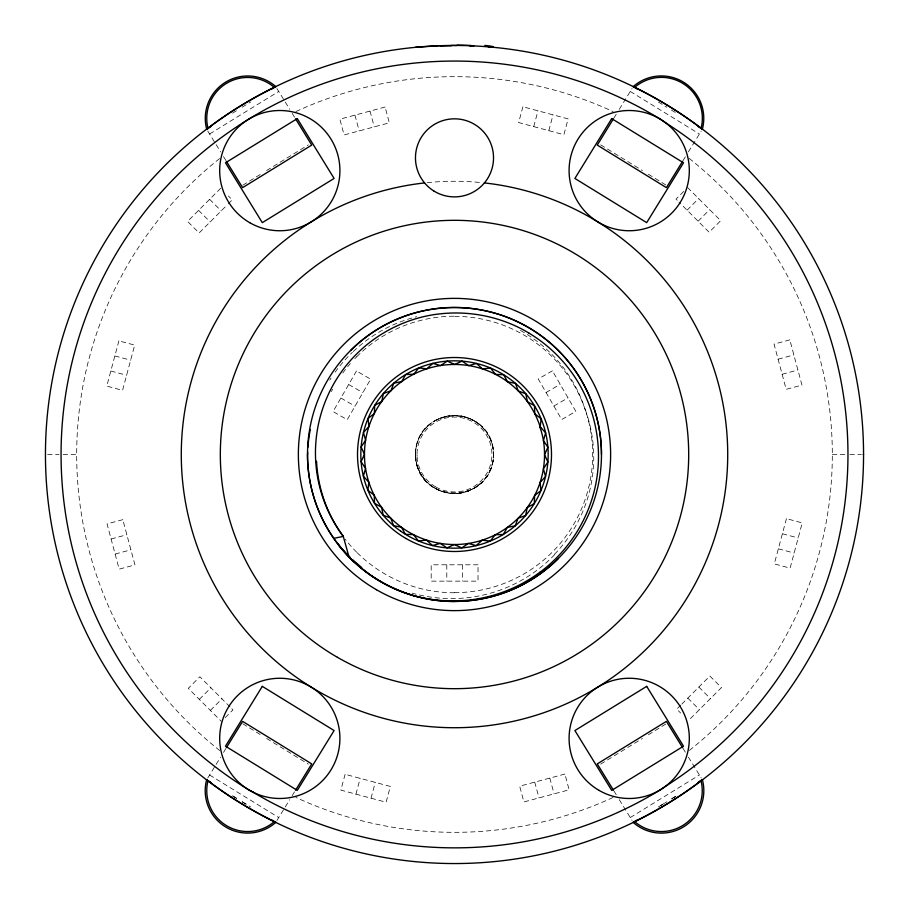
<?xml version="1.0" encoding="UTF-8"?>
<svg xmlns="http://www.w3.org/2000/svg" width="909" height="909" viewBox="0 0 909 909"><rect width="100%" height="100%" fill="white"/><g stroke="black" fill="none" stroke-linecap="round" stroke-linejoin="round"><path stroke-width="0.68" stroke-dasharray="4.54 3.41" d="M415.504 456.409L415.504 452.591M415.47 454.5C415.606 403.323 493.371 403.335 493.553 454.5C493.371 505.665 415.606 505.677 415.47 454.5L416.117 461.602L415.652 458.318M415.652 450.682C416.686 440.501 421.81 430.821 429.73 424.321M533.742 126.601L537.969 110.818M355.953 794.148L360.18 778.354M548.82 130.646L553.047 114.852M371.031 798.182L375.258 782.399M207.797 777.922L220.592 757.129M223.5 752.413L226.011 748.323M613.848 118.136L616.813 113.318M619.268 109.33L632.062 88.525M276.938 820.475L289.732 799.67M292.187 795.682L295.152 790.864M682.989 160.677L685.5 156.587M688.408 151.871L701.203 131.078M479.27 484.679C490.076 475.884 495.507 461.102 492.883 447.398L493.36 450.682A39.064 39.064 0 0 1 458.306 493.246A38.951 38.951 0 0 1 415.618 456.409M220.671 188.288L187.549 221.41L199.116 232.965L227.216 204.866M228.216 203.866L232.238 199.855L228.375 195.992M683.738 191.413L676.035 199.116L678.034 201.116M687.068 210.149L698.635 198.594M199.332 699.362L210.888 687.806M698.112 221.194L709.668 209.638M210.365 710.406L221.932 698.851M225.262 717.587L232.965 709.884L230.966 707.884M680.784 705.134L676.762 709.145L680.614 713.008M681.784 704.134L709.884 676.035L721.451 687.59L688.329 720.712M426.9 426.9L432.809 422.06M476.191 486.951L482.1 482.1M232.522 113.17L237.59 110.057M242.192 107.194L250.702 101.99M209.593 133.998L278.733 91.445M242.76 185.22L260.644 174.221M266.598 170.551L308.321 144.872M600.679 764.128L642.402 738.449M648.356 734.779L666.24 723.78M630.267 817.555L699.407 775.002M658.298 807.01L666.751 801.806M671.41 798.943L676.478 795.829M660.593 805.635L666.808 801.806M671.99 798.613L676.137 796.068M472.896 488.906L475.861 487.167L469.43 490.542M436.104 420.094L433.138 421.833L439.581 418.458M546.059 392.506L560.217 384.325M553.865 406.028L568.023 397.847M465.817 491.837L468.862 490.792L462.102 492.792M443.183 417.163L440.138 418.208L446.898 416.22M778.081 359.18L793.875 354.942M111.08 538.98L126.874 534.742M782.126 374.258L797.92 370.02M115.125 554.058L130.919 549.82M458.318 493.36L461.602 492.883C447.898 495.519 433.138 490.053 424.321 479.27M47.609 454.5L59.085 454.5M63.13 454.5L76.674 454.5M832.326 454.5L845.87 454.5M849.915 454.5L861.391 454.5M782.399 533.742L798.182 537.969M114.852 355.953L130.646 360.18M778.354 548.82L794.148 553.047M110.818 371.031L126.601 375.258M348.681 384.507L362.839 392.677M340.875 398.028L355.033 406.198M658.298 101.99L666.808 107.194M671.41 110.057L676.478 113.17M630.267 91.445L699.407 133.998M600.679 144.872L642.402 170.551M648.356 174.221L666.24 185.22M242.76 723.78L260.644 734.779M266.598 738.449L308.321 764.128M209.593 775.002L278.733 817.555M232.522 795.829L237.59 798.943M242.248 801.806L250.702 807.01M232.863 796.068L237.01 798.613M242.192 801.806L248.407 805.635M479.27 424.321C470.464 417.174 458.579 414.004 447.398 416.117L450.682 415.64A39.053 39.053 0 0 1 479.213 424.389L484.679 429.73M687.59 187.549L720.712 220.671L709.145 232.238L679.046 202.128M698.851 687.068L710.406 698.635M209.638 199.332L221.194 210.888M687.806 698.112L699.362 709.668M198.594 210.365L210.149 221.932M229.954 706.872L199.855 676.762L188.288 688.329L221.41 721.451M482.1 426.9L486.951 432.809M422.049 476.191L426.9 482.1M276.938 88.525L289.732 109.33M292.187 113.318L295.152 118.136M682.989 748.323L685.5 752.413M688.408 757.129L701.203 777.922M613.848 790.864L616.813 795.682M619.268 799.67L632.062 820.475M207.797 131.078L220.592 151.871M223.5 156.587L226.011 160.677M420.083 472.896L421.833 475.861L418.447 469.43M488.906 436.104L487.167 433.138L490.542 439.57M417.151 465.817L418.208 468.862L416.208 462.102M491.837 443.183L490.792 440.138L492.78 446.898M549.82 778.081L554.058 793.875M370.02 111.08L374.258 126.874M534.742 782.126L538.98 797.92M354.942 115.125L359.18 130.919M417.026 454.5L417.072 456.341M462.408 564.796L462.408 581.146M446.796 564.796L446.796 581.146M689.17 158.393A377.826 377.826 0 0 1 689.17 750.607M613.052 797.454A377.826 377.826 0 0 1 295.948 797.454M219.83 750.607A377.826 377.826 0 0 1 219.83 158.393M295.948 111.546A377.826 377.826 0 0 1 613.052 111.546M427.23 182.641A273.223 273.223 0 0 1 481.77 182.641M329.785 380.098A145.667 145.667 0 0 1 331.058 378.087M335.091 372.201A145.667 145.667 0 0 1 352.362 352.328M353.226 351.51A143.213 143.213 0 0 1 416.788 316.707M520.482 330.433A140.725 140.725 0 0 1 555.956 358.725A138.327 138.327 0 0 1 585.271 409.845M585.328 409.823A139.157 139.157 0 0 1 554.41 554.388M356.703 552.229A138.225 138.191 -22.5 0 1 345.215 539.196M554.672 554.638A142.815 142.815 0 0 1 454.523 598.565A145.258 145.258 0 0 1 412.141 593.145M331.365 391.597A138.225 138.191 22.5 0 1 332.637 389.166M342.773 373.031A138.225 138.191 22.5 0 1 350.329 363.566M354.84 358.646A138.225 138.191 22.5 0 1 356.703 356.748M454.523 592.645A138.225 138.191 67.5 0 0 552.217 552.183A138.225 138.191 22.5 0 0 592.679 454.489A138.225 138.191 -22.5 0 0 552.217 356.794A138.225 138.191 -67.5 0 0 454.523 316.332M356.782 356.669A138.225 138.191 67.5 0 1 454.477 316.207M454.477 592.77A138.225 138.191 -67.5 0 1 356.782 552.308M118.897 340.864L106.773 386.109L122.567 390.347L134.691 345.102L118.897 340.864M522.891 106.773L518.653 122.567L563.898 134.691L568.136 118.897L522.891 106.773M345.102 774.309L340.864 790.103L386.109 802.227L390.347 786.433L345.102 774.309M786.433 518.653L774.309 563.898L790.103 568.136L802.227 522.891L786.433 518.653M356.487 370.986L333.069 411.55L347.227 419.719L370.645 379.155L356.487 370.986M552.411 370.804L538.253 378.985L561.671 419.549L575.829 411.368L552.411 370.804M385.109 107.046L339.864 119.17L344.091 134.952L389.336 122.829L385.109 107.046M789.83 339.864L774.048 344.091L786.171 389.336L801.954 385.109L789.83 339.864M122.829 519.664L107.046 523.891L119.17 569.136L134.952 564.909L122.829 519.664M564.909 774.048L519.664 786.171L523.891 801.954L569.136 789.83L564.909 774.048M478.02 564.796L431.184 564.796L431.184 581.146L478.02 581.146L478.02 564.796M434.979 488.303A39.03 39.03 0 0 0 493.53 454.5A39.03 39.03 0 0 0 434.979 420.697A39.03 39.03 0 0 0 434.979 488.303M435.741 486.94A37.462 37.462 0 0 0 491.928 454.5A37.462 37.462 0 0 0 435.741 422.049A37.462 37.462 0 0 0 435.741 486.94"/><path stroke-width="1.36" d="M540.139 427.605L541.105 418.81L534.787 413.765L534.458 405.698L527.425 401.71L525.834 393.79L518.278 390.95L515.46 383.382L507.552 381.757L503.586 374.713L495.519 374.36L490.496 368.02L482.474 368.929L476.532 363.452L468.737 365.6L462.011 361.123L454.659 364.475L447.319 361.1L440.57 365.554L432.798 363.373L426.832 368.827L418.81 367.895L413.765 374.213L405.698 374.542L401.71 381.575L393.79 383.166L390.95 390.722A90.025 90.025 0 0 0 426.526 540.071L432.468 545.548L440.263 543.4L446.989 547.877L454.341 544.525L461.681 547.9L468.43 543.446L476.202 545.627L482.168 540.173L490.19 541.105L495.235 534.787L503.302 534.458L507.29 527.425L515.21 525.834L518.05 518.278L525.618 515.46L527.243 507.552L534.287 503.586L534.64 495.519L540.98 490.496L540.071 482.474L545.548 476.532L543.4 468.737L547.877 462.011L544.525 454.659L547.9 447.319L543.446 440.57A89.911 89.911 0 0 0 540.139 427.605L540.719 427.423M702.214 129.43L701.021 128.249A401.153 401.153 0 0 0 634.675 87.412L633.164 86.741M206.786 779.57L207.979 780.751A401.153 401.153 0 0 0 274.325 821.588L275.836 822.259M226.432 747.63L242.601 721.371L311.742 763.912L295.573 790.182M613.427 118.818L597.258 145.088L666.399 187.629L682.568 161.37M697.907 782.672L702.214 779.57M274.507 87.287L275.666 86.571M637.777 819.668L633.334 822.429M271.223 89.332L274.677 87.15M702.407 779.877L701.021 780.751A40.882 40.882 0 0 1 634.652 821.611M211.093 126.328L206.786 129.43M699.157 781.865L701.214 780.661M275.734 86.582L274.325 87.412A401.153 401.153 0 0 0 207.979 128.249L206.638 129.044A42.405 42.405 0 0 1 275.734 86.582L275.836 86.741M701.146 780.683L701.089 780.717A401.153 401.153 0 0 1 634.675 821.588L633.164 822.259M207.786 128.339L207.979 128.249A40.882 40.882 0 0 1 274.348 87.389M333.773 538.355L343.284 536.412L348.954 556.797A147.133 147.133 0 0 0 413.175 595.452M415.493 47.313L438.263 45.768M450.807 45.461L452.023 45.461A44.268 4.409 0 0 1 456.966 45.484M863.198 454.5L863.55 454.5A409.05 409.05 0 0 0 249.975 100.251A409.05 409.05 0 0 0 249.975 808.749A409.05 409.05 0 0 0 863.55 454.5M469.635 45.734L470.737 45.768M488.235 46.848L493.507 47.313M633.346 86.56L637.777 89.332M275.632 822.44L271.223 819.668M701.214 128.339L702.396 129.055A42.405 42.405 0 0 0 633.266 86.582M209.843 781.865L207.786 780.661M252.884 792.125L253.202 792.284A393.245 393.245 0 0 0 660.718 789.591L665.343 786.41A393.233 393.233 0 0 0 847.961 454.5A393.233 393.233 0 0 0 665.331 122.601L660.707 119.431A393.438 393.438 0 0 0 119.42 248.305A393.438 393.438 0 0 0 248.316 789.58L253.202 792.284M275.734 822.418A42.405 42.405 0 0 1 206.604 779.877L211.093 782.672M207.457 780.49L207.979 780.751A40.882 40.882 0 0 0 274.348 821.611L274.745 821.895M251.054 791.114L250.441 790.773M528.868 333.012L523.709 330.058A138.1 138.088 -61.3 0 0 507.574 322.604A143.645 143.633 84.3 0 0 443.615 313.503L437.74 314.105A137.111 137.1 73.1 0 0 426.128 316.093A141.304 141.293 50.6 0 0 355.214 355.396A139.588 139.588 18.5 0 0 315.741 444.035A138.679 138.668 -28.4 0 0 343.341 536.367M697.907 126.328L701.089 128.283A40.882 40.882 0 0 0 634.652 87.389M295.573 118.818L311.742 145.088L242.601 187.629L226.432 161.37M682.568 747.63L666.399 721.371L597.258 763.912L613.427 790.182M348.954 556.797A147.019 147.019 0 0 1 307.515 454.477A146.997 146.963 22.5 0 1 350.544 350.51A146.997 146.963 67.5 0 1 454.489 307.435A147.076 147.042 -67.5 0 1 558.421 350.59A147.099 147.065 -22.5 0 1 601.474 454.489A146.997 146.963 22.5 0 1 558.376 558.421M558.387 350.556A146.997 146.963 -22.5 0 1 601.463 454.489M353.794 561.614A146.997 146.963 -22.5 0 1 307.481 454.466M350.556 350.59A147.076 147.042 67.5 0 1 454.489 307.56A146.997 146.963 -67.5 0 1 558.444 350.624M454.5 601.417A147.065 147.031 67.5 0 0 558.456 558.365A146.997 146.963 67.5 0 1 454.523 601.417A147.065 147.031 -67.5 0 1 350.567 558.387M454.534 601.542A146.997 146.963 -67.5 0 1 350.579 558.501A146.951 146.917 -22.5 0 1 337.58 543.593A147.713 147.713 0 0 0 350.033 557.24M439.911 46.064A37.11 2.761 -0.3 0 1 451.159 45.802M457.204 45.109A37.11 3.522 0 0 1 471.044 45.45M471.135 45.723A43.587 3.068 0.4 0 1 473.873 45.836M484.872 45.427A38.882 2.466 0.6 0 1 493.405 46.87M702.418 779.842A42.439 42.439 0 0 1 633.232 822.429M484.417 182.925A273.223 273.223 0 0 1 685.965 599.667A273.223 273.223 0 0 1 223.035 599.667A273.223 273.223 0 0 1 424.583 182.925M307.594 454.489A145.667 145.667 0 0 1 307.662 452.08M307.924 447.262A145.667 145.667 0 0 1 310.264 429.491M361.771 567.534A145.258 145.258 0 0 1 352.669 559.751M343.284 536.412A138.225 138.191 -22.5 0 1 316.537 461.193M528.845 333.046A143.895 143.895 -60.8 0 1 581.692 388.541A139.509 139.497 -31.6 0 1 589.146 404.914L591.145 410.584A145.645 145.633 -16.1 0 1 597.145 475.952A140.452 140.452 13.8 0 1 591.85 499.45A146.304 146.292 16.2 0 1 553.786 560.535A141.952 141.952 47.1 0 1 539.866 572.329M539.832 572.284A145.94 145.929 64.5 0 1 451.864 600.94A147.258 147.247 -60.5 0 1 413.163 595.486M374.713 405.414L374.36 413.481L368.02 418.504L368.929 426.526L363.452 432.468L365.6 440.263L361.123 446.989L364.475 454.341L361.1 461.681L365.554 468.43L363.373 476.202L368.827 482.168L367.895 490.19L374.213 495.235L374.542 503.302L381.575 507.29L383.166 515.21L390.722 518.05L393.54 525.618L401.448 527.243L405.414 534.287L413.481 534.64L418.504 540.98L426.526 540.071A90.025 90.025 0 0 0 543.446 440.57L545.627 432.798L540.173 426.832A90.025 90.025 0 0 0 390.95 390.722L383.382 393.54L381.757 401.448L374.713 405.414M262.303 686.363L225.489 746.198L297.288 790.387L334.103 730.552L262.303 686.363M611.712 118.613L574.897 178.448L646.697 222.637L683.511 162.802L611.712 118.613M297.288 118.613L225.489 162.802L262.303 222.637L334.103 178.448L297.288 118.613M646.697 686.363L574.897 730.552L611.712 790.387L683.511 746.198L646.697 686.363M433.65 190.856A39.03 39.03 0 0 0 493.496 159.416A39.03 39.03 0 0 0 436.343 123.306A39.03 39.03 0 0 0 433.65 190.856M337.409 657.309A234.192 234.192 0 0 0 688.692 454.5A234.192 234.192 0 0 0 337.409 251.691A234.192 234.192 0 0 0 337.409 657.309M249.736 222.682A60.108 60.108 0 0 0 339.909 170.619A60.108 60.108 0 0 0 249.736 118.568A60.108 60.108 0 0 0 249.736 222.682M245.191 787.524A60.108 60.108 0 0 0 339.659 743.778A60.108 60.108 0 0 0 254.543 683.829A60.108 60.108 0 0 0 245.191 787.524M599.145 790.432A60.108 60.108 0 0 0 689.317 738.381A60.108 60.108 0 0 0 599.145 686.318A60.108 60.108 0 0 0 599.145 790.432M599.145 222.682A60.108 60.108 0 0 0 689.317 170.619A60.108 60.108 0 0 0 599.145 118.568A60.108 60.108 0 0 0 599.145 222.682M400.562 531.083A93.672 93.672 0 0 0 547.797 462.92A93.672 93.672 0 0 0 415.14 369.497A93.672 93.672 0 0 0 400.562 531.083M406.005 538.492A96.99 96.99 0 0 0 551.49 454.5A96.99 96.99 0 0 0 406.005 370.508A96.99 96.99 0 0 0 406.005 538.492M376.44 589.714A156.121 156.121 0 0 0 610.621 454.5A156.121 156.121 0 0 0 376.44 319.286A156.121 156.121 0 0 0 376.44 589.714"/></g></svg>
